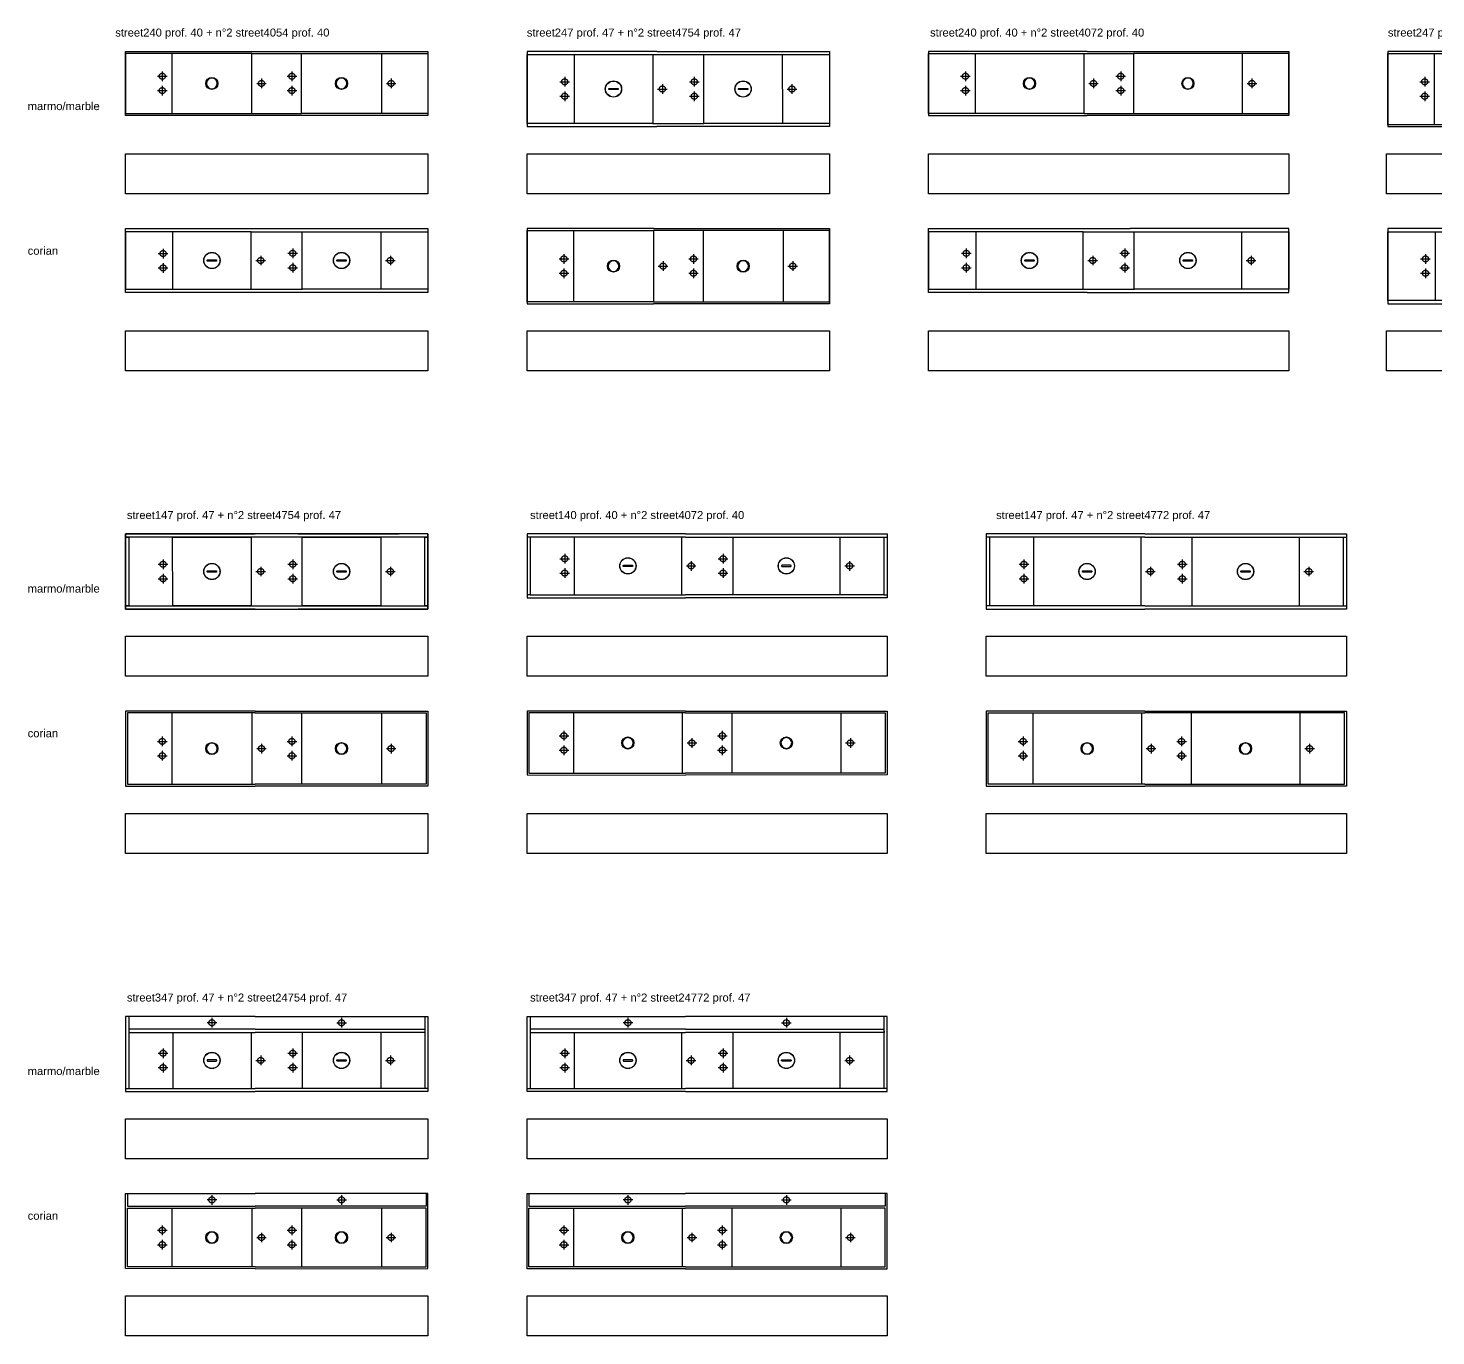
# Model space of a CAD drawing. Header units: millimetres. Extents: x 396 to 4372, y 216 to 1946.
# Drawn here: x 396 to 1275, y 216 to 1034 of the extents above; entities that cross this region are included whole.
import ezdxf

# ---------------------------------------------------------------- set-up
doc = ezdxf.new("R2010")
doc.units = ezdxf.units.MM
doc.linetypes.add('ACAD_ISO02W100', pattern=[15, 12, -3])
doc.styles.get("Standard").update_dxf_attribs({"font": 'arial.ttf'})

# ---------------------------------------------------------------- blocks, each defined once
blk = doc.blocks.new('*U59')
for p, q in [((29.49, 38), (29.49, 2)), ((78.49, 38), (110.51, 38)), ((159.51, 38), (159.51, 2)), ((78.49, 2), (110.51, 2))]:
    blk.add_line(p, q)
for points in [[(0, 40), (189, 40), (189, 0), (0, 0)], [(78.49, 38), (0, 38), (0, 2), (78.49, 2)], [(110.51, 38), (189, 38), (189, 2), (110.51, 2)], [(51.2, 20.35), (51.3, 20.39), (51.4, 20.4), (56.6, 20.4), (56.7, 20.39), (56.8, 20.35), (56.88, 20.28), (56.95, 20.2), (56.99, 20.1), (57, 20), (56.99, 19.9), (56.95, 19.8), (56.88, 19.72), (56.8, 19.65), (56.7, 19.61), (56.6, 19.6), (51.4, 19.6), (51.3, 19.61), (51.2, 19.65), (51.12, 19.72), (51.05, 19.8), (51.01, 19.9), (51, 20), (51.01, 20.1), (51.05, 20.2), (51.12, 20.28)], [(132.2, 20.35), (132.3, 20.39), (132.4, 20.4), (137.6, 20.4), (137.7, 20.39), (137.8, 20.35), (137.88, 20.28), (137.95, 20.2), (137.99, 20.1), (138, 20), (137.99, 19.9), (137.95, 19.8), (137.88, 19.72), (137.8, 19.65), (137.7, 19.61), (137.6, 19.6), (132.4, 19.6), (132.3, 19.61), (132.2, 19.65), (132.12, 19.72), (132.05, 19.8), (132.01, 19.9), (132, 20), (132.01, 20.1), (132.05, 20.2), (132.12, 20.28)]]:
    blk.add_lwpolyline(points, close=True)
for centre, radius in [((54, 20), 5.1), ((54, 20), 5), ((135, 20), 5.1), ((135, 20), 5)]:
    blk.add_circle(centre, radius)
at = {"layer": 'Defpoints', "linetype": 'ACAD_ISO02W100'}
for p, q in [((23.5, 27.37), (23.5, 21.35)), ((104.5, 27.51), (104.5, 21.49)), ((20.49, 24.36), (26.51, 24.36)), ((23.5, 18.37), (23.5, 12.35)), ((81.49, 20), (87.51, 20)), ((84.5, 23.01), (84.5, 16.99)), ((101.49, 24.5), (107.51, 24.5)), ((104.5, 18.51), (104.5, 12.49)), ((162.5, 20), (168.52, 20)), ((165.51, 23.01), (165.51, 16.99)), ((20.49, 15.36), (26.51, 15.36)), ((101.49, 15.5), (107.51, 15.5))]:
    blk.add_line(p, q, dxfattribs=at)
for centre in [(104.5, 24.5), (23.5, 24.36), (84.5, 20), (165.51, 20), (23.5, 15.36), (104.5, 15.5)]:
    blk.add_circle(centre, 1.9, dxfattribs=at)
blk = doc.blocks.new('*U61')
for p, q in [((29, 38.79), (29, 1.2)), ((79, 38.79), (110, 38.79)), ((160, 38.79), (160, 1.2)), ((79, 1.2), (110, 1.2))]:
    blk.add_line(p, q)
for points in [[(0, 39.99), (189, 39.99), (189, 0), (0, 0)], [(79, 38.79), (0, 38.79), (0, 1.2), (79, 1.2)], [(110, 38.79), (189, 38.79), (189, 1.2), (110, 1.2)]]:
    blk.add_lwpolyline(points, close=True)
for centre in [(54, 20, 0), (135, 20, 0)]:
    blk.add_circle(centre, 3.78)
at = {"extrusion": (0, 0, -1)}
for centre in [(-54, 20, 0), (-135, 20, 0)]:
    blk.add_circle(centre, 3.35, dxfattribs=at)
at = {"layer": 'Defpoints', "linetype": 'ACAD_ISO02W100'}
for p, q in [((23, 27.51, 0), (23, 21.49, 0)), ((104, 27.51, 0), (104, 21.49, 0)), ((19.99, 24.5, 0), (26.01, 24.5, 0)), ((23, 18.51, 0), (23, 12.49, 0)), ((81.99, 20, 0), (88.01, 20, 0)), ((85, 23.01, 0), (85, 16.99, 0)), ((100.99, 24.5, 0), (107.01, 24.5, 0)), ((104, 18.51, 0), (104, 12.49, 0)), ((163, 19.99), (169.01, 19.99)), ((166, 23), (166, 16.99)), ((19.99, 15.5, 0), (26.01, 15.5, 0)), ((100.99, 15.5, 0), (107.01, 15.5, 0))]:
    blk.add_line(p, q, dxfattribs=at)
for centre in [(23, 24.5, 0), (104, 24.5, 0), (85, 20, 0), (166, 19.99), (23, 15.5, 0), (104, 15.5, 0)]:
    blk.add_circle(centre, 1.9, dxfattribs=at)
blk = doc.blocks.new('*U63')
blk.add_lwpolyline([(0, 25), (189, 25), (189, 0), (0, 0)], close=True)
blk = doc.blocks.new('*U67')
for p, q in [((29, 45.8), (29, 1.2)), ((110, 45.8), (79, 45.8)), ((160, 45.8), (160, 1.2)), ((79, 1.2), (110, 1.2))]:
    blk.add_line(p, q)
for points in [[(79, 47), (0, 47), (0, 0), (79, 0)], [(79, 47), (189, 47), (189, 0), (79, 0)]]:
    blk.add_lwpolyline(points)
for points in [[(0, 45.8), (79, 45.8), (79, 1.2), (0, 1.2)], [(189, 45.8), (110, 45.8), (110, 1.2), (189, 1.2)]]:
    blk.add_lwpolyline(points, close=True)
for centre in [(54, 23.51, 0), (135, 23.5, 0)]:
    blk.add_circle(centre, 3.78)
at = {"extrusion": (0, 0, -1)}
for centre in [(-54, 23.51, 0), (-135, 23.5, 0)]:
    blk.add_circle(centre, 3.35, dxfattribs=at)
at = {"layer": 'Defpoints', "linetype": 'ACAD_ISO02W100'}
for p, q in [((19.99, 28, 0), (26.01, 28, 0)), ((23, 31.01, 0), (23, 25, 0)), ((85, 26.51, 0), (85, 20.49, 0)), ((100.99, 28, 0), (107.01, 28, 0)), ((104, 31.01, 0), (104, 25, 0)), ((166, 26.5), (166, 20.49)), ((19.99, 19, 0), (26.01, 19, 0)), ((23, 22.01, 0), (23, 16, 0)), ((81.99, 23.5, 0), (88.01, 23.5, 0)), ((100.99, 19, 0), (107.01, 19, 0)), ((104, 22.01, 0), (104, 16, 0)), ((163, 23.5), (169.01, 23.5))]:
    blk.add_line(p, q, dxfattribs=at)
for centre in [(23, 28, 0), (104, 28, 0), (23, 19, 0), (85, 23.5, 0), (104, 19, 0), (166, 23.5)]:
    blk.add_circle(centre, 1.9, dxfattribs=at)
blk = doc.blocks.new('*U66')
for p, q in [((29.49, 45), (29.51, 2)), ((78.51, 45), (110.49, 45)), ((159.49, 45), (159.51, 2)), ((78.51, 2), (110.49, 2))]:
    blk.add_line(p, q)
for points in [[(81, 47), (0, 47), (0, 0), (81, 0)], [(81, 47), (189, 47), (189, 0), (81, 0)]]:
    blk.add_lwpolyline(points)
for points in [[(0, 45), (78.51, 45), (78.51, 2), (0, 2)], [(110.49, 45), (189, 45), (189, 2), (110.49, 2)], [(51.2, 23.85), (51.3, 23.89), (51.4, 23.9), (56.6, 23.9), (56.7, 23.89), (56.8, 23.85), (56.88, 23.78), (56.95, 23.7), (56.99, 23.6), (57, 23.5), (56.99, 23.4), (56.95, 23.3), (56.88, 23.22), (56.8, 23.15), (56.7, 23.11), (56.6, 23.1), (51.4, 23.1), (51.3, 23.11), (51.2, 23.15), (51.12, 23.22), (51.05, 23.3), (51.01, 23.4), (51, 23.5), (51.01, 23.6), (51.05, 23.7), (51.12, 23.78)], [(132.2, 23.85), (132.3, 23.89), (132.4, 23.9), (137.6, 23.9), (137.7, 23.89), (137.8, 23.85), (137.88, 23.78), (137.95, 23.7), (137.99, 23.6), (138, 23.5), (137.99, 23.4), (137.95, 23.3), (137.88, 23.22), (137.8, 23.15), (137.7, 23.11), (137.6, 23.1), (132.4, 23.1), (132.3, 23.11), (132.2, 23.15), (132.12, 23.22), (132.05, 23.3), (132.01, 23.4), (132, 23.5), (132.01, 23.6), (132.05, 23.7), (132.12, 23.78)]]:
    blk.add_lwpolyline(points, close=True)
for centre, radius in [((54, 23.5), 5.1), ((54, 23.5), 5), ((135, 23.5), 5.1), ((135, 23.5), 5)]:
    blk.add_circle(centre, radius)
at = {"layer": 'Defpoints', "linetype": 'ACAD_ISO02W100'}
for p, q in [((20.49, 28), (26.51, 28)), ((23.5, 31.01), (23.5, 24.99)), ((84.53, 26.51), (84.53, 20.49)), ((101.49, 28), (107.51, 28)), ((104.5, 31.01), (104.5, 24.99)), ((165.5, 26.51), (165.5, 20.49)), ((20.49, 19), (26.51, 19)), ((23.5, 22.01), (23.5, 15.99)), ((81.52, 23.5), (87.54, 23.5)), ((101.49, 19), (107.51, 19)), ((104.5, 22.01), (104.5, 15.99)), ((162.49, 23.5), (168.51, 23.5))]:
    blk.add_line(p, q, dxfattribs=at)
for centre in [(23.5, 28), (104.5, 28), (23.5, 19), (84.53, 23.5), (104.5, 19), (165.5, 23.5)]:
    blk.add_circle(centre, 1.9, dxfattribs=at)
blk = doc.blocks.new('*U68')
for p, q in [((29.49, 38), (29.51, 2)), ((96.49, 38), (128.51, 38)), ((99, 40), (126, 40)), ((195.51, 38), (195.49, 2)), ((96.49, 2), (128.51, 2)), ((99, 0), (126, 0))]:
    blk.add_line(p, q)
for points in [[(99, 0), (0, 0), (0, 40), (99, 40)], [(126, 0), (225, 0), (225, 40), (126, 40)]]:
    blk.add_lwpolyline(points)
for points in [[(96.49, 38), (0, 38), (0, 2), (96.49, 2)], [(128.51, 38), (225, 38), (225, 2), (128.51, 2)], [(60.2, 20.35), (60.3, 20.39), (60.4, 20.4), (65.6, 20.4), (65.7, 20.39), (65.8, 20.35), (65.88, 20.28), (65.95, 20.2), (65.99, 20.1), (66, 20), (65.99, 19.9), (65.95, 19.8), (65.88, 19.72), (65.8, 19.65), (65.7, 19.61), (65.6, 19.6), (60.4, 19.6), (60.3, 19.61), (60.2, 19.65), (60.12, 19.72), (60.05, 19.8), (60.01, 19.9), (60, 20), (60.01, 20.1), (60.05, 20.2), (60.12, 20.28)], [(159.2, 20.35), (159.3, 20.39), (159.4, 20.4), (164.6, 20.4), (164.7, 20.39), (164.8, 20.35), (164.88, 20.28), (164.95, 20.2), (164.99, 20.1), (165, 20), (164.99, 19.9), (164.95, 19.8), (164.88, 19.72), (164.8, 19.65), (164.7, 19.61), (164.6, 19.6), (159.4, 19.6), (159.3, 19.61), (159.2, 19.65), (159.12, 19.72), (159.05, 19.8), (159.01, 19.9), (159, 20), (159.01, 20.1), (159.05, 20.2), (159.12, 20.28)]]:
    blk.add_lwpolyline(points, close=True)
for centre, radius in [((63, 20), 5.1), ((63, 20), 5), ((162, 20), 5.1), ((162, 20), 5)]:
    blk.add_circle(centre, radius)
at = {"layer": 'Defpoints', "linetype": 'ACAD_ISO02W100'}
for p, q in [((23.49, 27.51), (23.49, 21.49)), ((122.51, 27.51, 0), (122.51, 21.49, 0)), ((20.48, 24.5), (26.5, 24.5)), ((23.49, 18.51), (23.49, 12.49)), ((99.49, 20), (105.51, 20)), ((102.5, 23.01), (102.5, 16.99)), ((119.5, 24.5, 0), (125.52, 24.5, 0)), ((122.51, 18.51, 0), (122.51, 12.49, 0)), ((198.49, 20), (204.51, 20)), ((201.5, 23.01), (201.5, 16.99)), ((20.48, 15.5), (26.5, 15.5)), ((119.5, 15.5, 0), (125.52, 15.5, 0))]:
    blk.add_line(p, q, dxfattribs=at)
for centre in [(23.49, 24.5), (122.51, 24.5, 0), (102.5, 20), (201.5, 20), (23.49, 15.5), (122.51, 15.5, 0)]:
    blk.add_circle(centre, 1.9, dxfattribs=at)
blk = doc.blocks.new('*U71')
for p, q in [((29, 38.79), (29, 1.2)), ((97, 38.79), (128, 38.79)), ((195.99, 38.79), (195.99, 1.2)), ((97, 1.2), (128, 1.2))]:
    blk.add_line(p, q)
for points in [[(99.01, 40), (0, 40), (0, 0), (98.99, 0)], [(99.01, 40), (225, 40), (225, 0), (98.99, 0)]]:
    blk.add_lwpolyline(points)
for points in [[(0, 38.79), (97, 38.79), (97, 1.2), (0, 1.2)], [(225, 38.79), (128, 38.79), (128, 1.2), (225, 1.2)]]:
    blk.add_lwpolyline(points, close=True)
for centre in [(63, 20), (162, 20)]:
    blk.add_circle(centre, 3.78)
at = {"extrusion": (0, 0, -1)}
for centre in [(-63, 20, 0), (-162, 20, 0)]:
    blk.add_circle(centre, 3.35, dxfattribs=at)
at = {"layer": 'Defpoints', "linetype": 'ACAD_ISO02W100'}
for p, q in [((23, 27.51), (23, 21.49)), ((119.99, 27.51, 0), (119.99, 21.49, 0)), ((19.99, 24.5), (26.01, 24.5)), ((23, 18.51), (23, 12.49)), ((99.99, 20, 0), (106.01, 20, 0)), ((103, 23, 0), (103, 16.99, 0)), ((116.98, 24.5, 0), (123, 24.5, 0)), ((119.99, 18.51, 0), (119.99, 12.49, 0)), ((199, 20), (205.01, 20)), ((202, 23), (202, 16.99)), ((19.99, 15.5), (26.01, 15.5)), ((116.98, 15.5, 0), (123, 15.5, 0))]:
    blk.add_line(p, q, dxfattribs=at)
for centre in [(23, 24.5), (119.99, 24.5, 0), (103, 20, 0), (202, 20), (23, 15.5), (119.99, 15.5, 0)]:
    blk.add_circle(centre, 1.9, dxfattribs=at)
blk = doc.blocks.new('*U72')
blk.add_lwpolyline([(0, 25), (225, 25), (225, 0), (0, 0)], close=True)
blk = doc.blocks.new('*U74')
for p, q in [((29.49, 45), (29.51, 2)), ((96.51, 45), (128.49, 45)), ((195.51, 45), (195.49, 2)), ((96.51, 2), (128.49, 2))]:
    blk.add_line(p, q)
for points in [[(99, 47), (0, 47), (0, 0), (99, 0)], [(99, 47), (225, 47), (225, 0), (99, 0)]]:
    blk.add_lwpolyline(points)
for points in [[(0, 45), (96.51, 45), (96.51, 2), (0, 2)], [(225, 45), (128.49, 45), (128.49, 2), (225, 2)], [(60.2, 23.85), (60.3, 23.89), (60.4, 23.9), (65.6, 23.9), (65.7, 23.89), (65.8, 23.85), (65.88, 23.78), (65.95, 23.7), (65.99, 23.6), (66, 23.5), (65.99, 23.4), (65.95, 23.3), (65.88, 23.22), (65.8, 23.15), (65.7, 23.11), (65.6, 23.1), (60.4, 23.1), (60.3, 23.11), (60.2, 23.15), (60.12, 23.22), (60.05, 23.3), (60.01, 23.4), (60, 23.5), (60.01, 23.6), (60.05, 23.7), (60.12, 23.78)], [(159.2, 23.85), (159.3, 23.89), (159.4, 23.9), (164.6, 23.9), (164.7, 23.89), (164.8, 23.85), (164.88, 23.78), (164.95, 23.7), (164.99, 23.6), (165, 23.5), (164.99, 23.4), (164.95, 23.3), (164.88, 23.22), (164.8, 23.15), (164.7, 23.11), (164.6, 23.1), (159.4, 23.1), (159.3, 23.11), (159.2, 23.15), (159.12, 23.22), (159.05, 23.3), (159.01, 23.4), (159, 23.5), (159.01, 23.6), (159.05, 23.7), (159.12, 23.78)]]:
    blk.add_lwpolyline(points, close=True)
for centre, radius in [((63, 23.5), 5.1), ((63, 23.5), 5), ((162, 23.5), 5.1), ((162, 23.5), 5)]:
    blk.add_circle(centre, radius)
at = {"layer": 'Defpoints', "linetype": 'ACAD_ISO02W100'}
for p, q in [((20.49, 28), (26.5, 28)), ((23.5, 31.01), (23.5, 24.99)), ((102.5, 26.51), (102.5, 20.49)), ((119.48, 27.89), (125.5, 27.89)), ((122.49, 30.9), (122.49, 24.88)), ((201.5, 26.51), (201.5, 20.49)), ((20.49, 19), (26.5, 19)), ((23.5, 22.01), (23.5, 15.99)), ((99.49, 23.5), (105.51, 23.5)), ((119.48, 18.89), (125.5, 18.89)), ((122.49, 21.9), (122.49, 15.88)), ((198.49, 23.5), (204.51, 23.5))]:
    blk.add_line(p, q, dxfattribs=at)
for centre in [(23.5, 28), (122.49, 27.89), (23.5, 19), (102.5, 23.5), (122.49, 18.89), (201.5, 23.5)]:
    blk.add_circle(centre, 1.9, dxfattribs=at)
blk = doc.blocks.new('*U76')
for p, q in [((29, 45.79), (29, 1.2)), ((128, 45.79), (97, 45.79)), ((196, 45.79), (196, 1.19)), ((97, 1.2), (128, 1.19))]:
    blk.add_line(p, q)
for points in [[(99, 47), (0, 47), (0, 0), (99, -0.01)], [(99, 47), (225, 46.99), (225, -0.01), (99, -0.01)]]:
    blk.add_lwpolyline(points)
for points in [[(0, 45.79), (97, 45.79), (97, 1.2), (0, 1.2)], [(225, 45.79), (128, 45.79), (128, 1.19), (225, 1.19)]]:
    blk.add_lwpolyline(points, close=True)
for centre in [(63, 23.5), (162, 23.49), (162, 23.49)]:
    blk.add_circle(centre, 3.78)
at = {"extrusion": (0, 0, -1)}
for centre in [(-63, 23.5, 0), (-162, 23.49, 0), (-162, 23.49, 0)]:
    blk.add_circle(centre, 3.35, dxfattribs=at)
at = {"layer": 'Defpoints', "linetype": 'ACAD_ISO02W100'}
for p, q in [((19.99, 28), (26.01, 28)), ((23, 31.01), (23, 24.99)), ((103, 26.5, 0), (103, 20.49, 0)), ((119, 27.99, 0), (125.01, 27.99, 0)), ((122, 31, 0), (122, 24.98, 0)), ((202, 26.5), (202, 20.48)), ((19.99, 19), (26.01, 19)), ((23, 22.01), (23, 15.99)), ((99.99, 23.5, 0), (106.01, 23.5, 0)), ((119, 18.99, 0), (125.01, 18.99, 0)), ((122, 22, 0), (122, 15.98, 0)), ((199, 23.49), (205.01, 23.49))]:
    blk.add_line(p, q, dxfattribs=at)
for centre in [(23, 28), (122, 27.99, 0), (23, 19), (103, 23.5, 0), (122, 18.99, 0), (202, 23.49)]:
    blk.add_circle(centre, 1.9, dxfattribs=at)
blk = doc.blocks.new('*U81')
for points in [[(0, 47), (0, 2), (81, 2)], [(81, 45), (0, 45), (0, 47), (81, 47)], [(81, 47), (0, 47), (0, 0), (81, 0)], [(0, 45), (2, 45), (2, 2), (0, 2), (0, 45)], [(81, 45), (18, 45)], [(189, 47), (189, 45), (81, 45)], [(81, 0), (189, 0), (189, 47), (81, 47)], [(108, 47), (171, 47)], [(108, 2), (189, 2), (189, 45), (108, 45)], [(187, 45), (189, 45), (189, 2), (187, 2), (187, 45)], [(81, 0), (0, 0), (0, 2), (81, 2)], [(81, 2), (189, 2)], [(189, 2), (189, 0), (108, 0)]]:
    blk.add_lwpolyline(points)
for points in [[(29.49, 45), (78.49, 45), (78.51, 2), (29.51, 2)], [(110.49, 45), (159.49, 45), (159.51, 2), (110.51, 2)], [(51.2, 23.85), (51.3, 23.89), (51.4, 23.9), (56.6, 23.9), (56.7, 23.89), (56.8, 23.85), (56.88, 23.78), (56.95, 23.7), (56.99, 23.6), (57, 23.5), (56.99, 23.4), (56.95, 23.3), (56.88, 23.22), (56.8, 23.15), (56.7, 23.11), (56.6, 23.1), (51.4, 23.1), (51.3, 23.11), (51.2, 23.15), (51.12, 23.22), (51.05, 23.3), (51.01, 23.4), (51, 23.5), (51.01, 23.6), (51.05, 23.7), (51.12, 23.78)], [(132.2, 23.85), (132.3, 23.89), (132.4, 23.9), (137.6, 23.9), (137.7, 23.89), (137.8, 23.85), (137.88, 23.78), (137.95, 23.7), (137.99, 23.6), (138, 23.5), (137.99, 23.4), (137.95, 23.3), (137.88, 23.22), (137.8, 23.15), (137.7, 23.11), (137.6, 23.1), (132.4, 23.1), (132.3, 23.11), (132.2, 23.15), (132.12, 23.22), (132.05, 23.3), (132.01, 23.4), (132, 23.5), (132.01, 23.6), (132.05, 23.7), (132.12, 23.78)]]:
    blk.add_lwpolyline(points, close=True)
for centre, radius in [((54, 23.5), 5.1), ((54, 23.5), 5), ((135, 23.5), 5.1), ((135, 23.5), 5)]:
    blk.add_circle(centre, radius)
at = {"layer": 'Defpoints', "linetype": 'ACAD_ISO02W100'}
for p, q in [((20.49, 28), (26.51, 28)), ((23.5, 31.01), (23.5, 24.99)), ((84.53, 26.51), (84.53, 20.49)), ((101.49, 28), (107.51, 28)), ((104.5, 31.01), (104.5, 24.99)), ((165.53, 26.51), (165.53, 20.49)), ((20.49, 19), (26.51, 19)), ((23.5, 22.01), (23.5, 15.99)), ((81.52, 23.5), (87.54, 23.5)), ((101.49, 19), (107.51, 19)), ((104.5, 22.01), (104.5, 15.99)), ((162.52, 23.5), (168.54, 23.5))]:
    blk.add_line(p, q, dxfattribs=at)
for centre in [(23.5, 28), (104.5, 28), (23.5, 19), (84.53, 23.5), (104.5, 19), (165.53, 23.5)]:
    blk.add_circle(centre, 1.9, dxfattribs=at)
blk = doc.blocks.new('*U83')
for p, q in [((29, 45.8), (29, 1.2)), ((79, 45.8), (79, 1.2)), ((110, 45.8), (110, 1.2)), ((160, 45.8), (160, 1.2))]:
    blk.add_line(p, q)
for points in [[(81, 47), (0, 47), (0, 0), (81, -0.01)], [(81, 45.8), (1.2, 45.8), (1.2, 1.2), (81, 1.2)], [(81, 47), (189, 47), (189, 0), (81, -0.01)], [(81, 45.8), (187.8, 45.8), (187.8, 1.2), (81, 1.2)]]:
    blk.add_lwpolyline(points)
for centre in [(54, 23.51, 0), (135, 23.51, 0)]:
    blk.add_circle(centre, 3.78)
at = {"extrusion": (0, 0, -1)}
for centre in [(-54, 23.51, 0), (-135, 23.51, 0)]:
    blk.add_circle(centre, 3.35, dxfattribs=at)
at = {"layer": 'Defpoints', "linetype": 'ACAD_ISO02W100'}
for p, q in [((19.99, 28, 0), (26.01, 28, 0)), ((23, 31.01, 0), (23, 25, 0)), ((85, 26.51, 0), (85, 20.49, 0)), ((100.99, 28, 0), (107.01, 28, 0)), ((104, 31.01, 0), (104, 25, 0)), ((166, 26.5), (166, 20.49)), ((19.99, 19, 0), (26.01, 19, 0)), ((23, 22.01, 0), (23, 16, 0)), ((81.99, 23.5, 0), (88.01, 23.5, 0)), ((100.99, 19, 0), (107.01, 19, 0)), ((104, 22.01, 0), (104, 16, 0)), ((163, 23.5), (169.01, 23.5))]:
    blk.add_line(p, q, dxfattribs=at)
for centre in [(23, 28, 0), (104, 28, 0), (23, 19, 0), (85, 23.5, 0), (104, 19, 0), (166, 23.5)]:
    blk.add_circle(centre, 1.9, dxfattribs=at)
blk = doc.blocks.new('*U84')
for p, q in [((2, 38), (0, 38)), ((29.49, 38), (29.51, 2)), ((96.49, 38), (96.51, 2)), ((128.48, 37.96), (128.49, 1.96)), ((195.51, 38), (195.49, 2)), ((223, 38), (225, 38)), ((2, 2), (0, 2)), ((223, 2), (225, 2))]:
    blk.add_line(p, q)
for points in [[(99, 40), (0, 40), (0, 0), (99, 0)], [(99, 38), (2, 38), (2, 2), (99, 2)], [(99, 40), (225, 40), (225, 0), (99, 0)], [(99, 38), (223, 38), (223, 2), (99, 2)]]:
    blk.add_lwpolyline(points)
for points in [[(60.2, 20.35), (60.3, 20.39), (60.4, 20.4), (65.6, 20.4), (65.7, 20.39), (65.8, 20.35), (65.88, 20.28), (65.95, 20.2), (65.99, 20.1), (66, 20), (65.99, 19.9), (65.95, 19.8), (65.88, 19.72), (65.8, 19.65), (65.7, 19.61), (65.6, 19.6), (60.4, 19.6), (60.3, 19.61), (60.2, 19.65), (60.12, 19.72), (60.05, 19.8), (60.01, 19.9), (60, 20), (60.01, 20.1), (60.05, 20.2), (60.12, 20.28)], [(164.8, 20.35), (164.7, 20.39), (164.6, 20.4), (159.4, 20.4), (159.3, 20.39), (159.2, 20.35), (159.12, 20.28), (159.05, 20.2), (159.01, 20.1), (159, 20), (159.01, 19.9), (159.05, 19.8), (159.12, 19.72), (159.2, 19.65), (159.3, 19.61), (159.4, 19.6), (164.6, 19.6), (164.7, 19.61), (164.8, 19.65), (164.88, 19.72), (164.95, 19.8), (164.99, 19.9), (165, 20), (164.99, 20.1), (164.95, 20.2), (164.88, 20.28)]]:
    blk.add_lwpolyline(points, close=True)
for centre, radius in [((63, 20), 5.1), ((63, 20), 5), ((162, 20), 5.1), ((162, 20), 5)]:
    blk.add_circle(centre, radius)
at = {"layer": 'Defpoints', "linetype": 'ACAD_ISO02W100'}
for p, q in [((23.5, 27.51), (23.5, 21.49)), ((122.49, 27.51), (122.49, 21.49)), ((20.49, 24.5), (26.5, 24.5)), ((23.5, 18.51), (23.5, 12.49)), ((99.52, 20), (105.54, 20)), ((102.53, 23.01), (102.53, 16.99)), ((119.48, 24.5), (125.5, 24.5)), ((122.49, 18.51), (122.49, 12.49)), ((198.52, 20), (204.54, 20)), ((201.53, 23.01), (201.53, 16.99)), ((20.49, 15.5), (26.5, 15.5)), ((119.48, 15.5), (125.5, 15.5))]:
    blk.add_line(p, q, dxfattribs=at)
for centre in [(23.5, 24.5), (122.49, 24.5), (102.53, 20), (201.53, 20), (23.5, 15.5), (122.49, 15.5)]:
    blk.add_circle(centre, 1.9, dxfattribs=at)
blk = doc.blocks.new('*U86')
for p, q in [((29, 38.79), (29, 1.2)), ((97, 38.79), (97, 1.2, 0)), ((128, 38.79), (128, 1.2)), ((196, 38.79), (196, 1.2))]:
    blk.add_line(p, q)
for points in [[(99, 40), (0, 40), (0, 0), (99, -0.01)], [(98.99, 38.79), (1.2, 38.79), (1.2, 1.2), (99, 1.2)], [(98.99, 38.79), (223.8, 38.79), (223.8, 1.2), (99, 1.2)], [(99, 40), (225, 40), (225, 0), (99, -0.01)]]:
    blk.add_lwpolyline(points)
for centre in [(63, 20), (162, 20)]:
    blk.add_circle(centre, 3.78)
at = {"extrusion": (0, 0, -1)}
for centre in [(-63, 20, 0), (-162, 20, 0)]:
    blk.add_circle(centre, 3.35, dxfattribs=at)
at = {"layer": 'Defpoints', "linetype": 'ACAD_ISO02W100'}
for p, q in [((23, 27.51), (23, 21.49)), ((122, 27.51, 0), (122, 21.49, 0)), ((19.99, 24.5), (26.01, 24.5)), ((23, 18.51), (23, 12.49)), ((99.99, 20, 0), (106.01, 20, 0)), ((103, 23, 0), (103, 16.99, 0)), ((118.99, 24.5, 0), (125.01, 24.5, 0)), ((122, 18.51, 0), (122, 12.49, 0)), ((198.99, 20), (205.01, 20)), ((202, 23), (202, 16.99)), ((19.99, 15.5), (26.01, 15.5)), ((118.99, 15.5, 0), (125.01, 15.5, 0))]:
    blk.add_line(p, q, dxfattribs=at)
for centre in [(23, 24.5), (122, 24.5, 0), (103, 20, 0), (202, 20), (23, 15.5), (122, 15.5, 0)]:
    blk.add_circle(centre, 1.9, dxfattribs=at)
blk = doc.blocks.new('*U87')
for p, q in [((99, 45), (0, 45)), ((2, 45), (2, 2)), ((29.49, 45), (29.51, 2)), ((96.49, 45), (96.51, 2)), ((99, 45), (225, 45)), ((128.51, 45), (128.49, 2)), ((195.51, 45), (195.49, 2)), ((223, 45), (223, 2)), ((99, 2), (0, 2)), ((99, 2), (225, 2))]:
    blk.add_line(p, q)
for points in [[(99, 47), (0, 47), (0, 0), (99, 0)], [(99, 47), (225, 47), (225, 0), (99, 0)]]:
    blk.add_lwpolyline(points)
for points in [[(60.2, 23.85), (60.3, 23.89), (60.4, 23.9), (65.6, 23.9), (65.7, 23.89), (65.8, 23.85), (65.88, 23.78), (65.95, 23.7), (65.99, 23.6), (66, 23.5), (65.99, 23.4), (65.95, 23.3), (65.88, 23.22), (65.8, 23.15), (65.7, 23.11), (65.6, 23.1), (60.4, 23.1), (60.3, 23.11), (60.2, 23.15), (60.12, 23.22), (60.05, 23.3), (60.01, 23.4), (60, 23.5), (60.01, 23.6), (60.05, 23.7), (60.12, 23.78)], [(159.2, 23.85), (159.3, 23.89), (159.4, 23.9), (164.6, 23.9), (164.7, 23.89), (164.8, 23.85), (164.88, 23.78), (164.95, 23.7), (164.99, 23.6), (165, 23.5), (164.99, 23.4), (164.95, 23.3), (164.88, 23.22), (164.8, 23.15), (164.7, 23.11), (164.6, 23.1), (159.4, 23.1), (159.3, 23.11), (159.2, 23.15), (159.12, 23.22), (159.05, 23.3), (159.01, 23.4), (159, 23.5), (159.01, 23.6), (159.05, 23.7), (159.12, 23.78)]]:
    blk.add_lwpolyline(points, close=True)
for centre, radius in [((63, 23.5), 5.1), ((63, 23.5), 5), ((162, 23.5), 5.1), ((162, 23.5), 5)]:
    blk.add_circle(centre, radius)
at = {"layer": 'Defpoints', "linetype": 'ACAD_ISO02W100'}
for p, q in [((20.49, 28), (26.5, 28)), ((23.5, 31.01), (23.5, 24.99)), ((102.53, 26.51), (102.53, 20.49)), ((119.48, 28), (125.5, 28)), ((122.49, 31.01), (122.49, 24.99)), ((201.53, 26.51), (201.53, 20.49)), ((20.49, 19), (26.5, 19)), ((23.5, 22.01), (23.5, 15.99)), ((99.52, 23.5), (105.54, 23.5)), ((119.48, 19), (125.5, 19)), ((122.49, 22.01), (122.49, 15.99)), ((198.52, 23.5), (204.54, 23.5))]:
    blk.add_line(p, q, dxfattribs=at)
for centre in [(23.5, 28), (122.49, 28), (23.5, 19), (102.53, 23.5), (122.49, 19), (201.53, 23.5)]:
    blk.add_circle(centre, 1.9, dxfattribs=at)
blk = doc.blocks.new('*U88')
for p, q in [((29, 45.79), (29, 1.2)), ((97, 45.79), (97, 1.2)), ((128, 45.79), (128, 1.2)), ((196, 45.79), (196, 1.2))]:
    blk.add_line(p, q)
for points in [[(99, 47), (0, 47), (0, 0), (99, -0.01)], [(99, 1.2), (1.2, 1.2), (1.2, 45.79), (98.99, 45.79)], [(99, 1.2), (223.8, 1.2), (223.8, 45.79), (98.99, 45.79)], [(99, 47), (225, 47), (225, 0), (99, -0.01)]]:
    blk.add_lwpolyline(points)
for centre in [(63, 23.5), (162, 23.5)]:
    blk.add_circle(centre, 3.78)
at = {"extrusion": (0, 0, -1)}
for centre in [(-63, 23.5, 0), (-162, 23.5, 0)]:
    blk.add_circle(centre, 3.35, dxfattribs=at)
at = {"layer": 'Defpoints', "linetype": 'ACAD_ISO02W100'}
for p, q in [((19.99, 28), (26.01, 28)), ((23, 31.01), (23, 24.99)), ((103, 26.5, 0), (103, 20.49, 0)), ((118.99, 28, 0), (125.01, 28, 0)), ((122, 31.01, 0), (122, 24.99, 0)), ((202, 26.5), (202, 20.49)), ((19.99, 19), (26.01, 19)), ((23, 22.01), (23, 15.99)), ((99.99, 23.5, 0), (106.01, 23.5, 0)), ((118.99, 19, 0), (125.01, 19, 0)), ((122, 22.01, 0), (122, 15.99, 0)), ((198.99, 23.5), (205.01, 23.5))]:
    blk.add_line(p, q, dxfattribs=at)
for centre in [(23, 28), (122, 28, 0), (23, 19), (103, 23.5, 0), (122, 19, 0), (202, 23.5)]:
    blk.add_circle(centre, 1.9, dxfattribs=at)
blk = doc.blocks.new('*U95')
for p, q in [((2, 47), (2, 2)), ((187, 47), (187, 2)), ((81, 39), (2, 39.04)), ((2, 37), (81, 37)), ((29.5, 37), (29.5, 2)), ((78.5, 37), (78.5, 2)), ((81, 39), (187.01, 39.04)), ((187, 37), (81, 37)), ((110.5, 37), (110.5, 2)), ((159.5, 37), (159.5, 2)), ((0, 2), (81, 2)), ((189, 2), (81, 2))]:
    blk.add_line(p, q)
for points in [[(81, 47), (0, 47), (0, 0), (81, 0)], [(81, 47), (189, 47), (189, 0), (81, 0)]]:
    blk.add_lwpolyline(points)
for points in [[(56.8, 19.84), (56.7, 19.88), (56.6, 19.9), (51.4, 19.9), (51.3, 19.88), (51.2, 19.84), (51.12, 19.78), (51.05, 19.7), (51.01, 19.6), (51, 19.5), (51.01, 19.39), (51.05, 19.3), (51.12, 19.21), (51.2, 19.15), (51.3, 19.11), (51.4, 19.1), (56.6, 19.1), (56.7, 19.11), (56.8, 19.15), (56.88, 19.21), (56.95, 19.3), (56.99, 19.39), (57, 19.5), (56.99, 19.6), (56.95, 19.7), (56.88, 19.78)], [(132.2, 19.84), (132.3, 19.88), (132.4, 19.9), (137.6, 19.9), (137.71, 19.88), (137.8, 19.84), (137.89, 19.78), (137.95, 19.7), (137.99, 19.6), (138, 19.5), (137.99, 19.39), (137.95, 19.3), (137.89, 19.21), (137.8, 19.15), (137.71, 19.11), (137.6, 19.1), (132.4, 19.1), (132.3, 19.11), (132.2, 19.15), (132.12, 19.21), (132.06, 19.3), (132.02, 19.39), (132, 19.5), (132.02, 19.6), (132.06, 19.7), (132.12, 19.78)]]:
    blk.add_lwpolyline(points, close=True)
for centre, radius in [((54, 19.5), 5.1), ((54, 19.5), 5), ((135, 19.5), 5.1), ((135, 19.5), 5)]:
    blk.add_circle(centre, radius)
at = {"layer": 'Defpoints', "linetype": 'ACAD_ISO02W100'}
for p, q in [((54, 46.01), (54, 39.99)), ((135, 46.01), (135, 39.99)), ((135, 46.01), (135, 39.99)), ((57.01, 43), (50.99, 43)), ((132, 43), (138.01, 43)), ((132, 43), (138.01, 43)), ((23.5, 27.01), (23.5, 20.99)), ((104.5, 27.01), (104.5, 20.99)), ((20.49, 24), (26.51, 24)), ((23.5, 18.01), (23.5, 11.99)), ((81.49, 19.5), (87.51, 19.5)), ((84.5, 22.5), (84.5, 16.49)), ((101.5, 24), (107.51, 24)), ((104.5, 18.01), (104.5, 11.99)), ((162.5, 19.5), (168.51, 19.5)), ((165.5, 22.5), (165.5, 16.49)), ((20.49, 15), (26.51, 15)), ((101.5, 15), (107.51, 15))]:
    blk.add_line(p, q, dxfattribs=at)
for centre in [(54, 43), (135, 43), (135, 43), (23.5, 24), (84.5, 19.5), (104.5, 24), (165.5, 19.5), (23.5, 15), (104.5, 15)]:
    blk.add_circle(centre, 1.9, dxfattribs=at)
blk = doc.blocks.new('*U96')
for p, q in [((1.2, 47), (81, 47)), ((187.8, 47), (81, 47)), ((29, 37.8), (29, 1.2)), ((79, 37.8), (79, 1.2)), ((109.99, 37.8), (109.99, 1.2)), ((160, 37.8), (160, 1.2))]:
    blk.add_line(p, q)
for points in [[(81, -0.01), (0, 0), (0, 47), (1.2, 47), (1.2, 39), (81, 38.99)], [(81, -0.01), (189, 0), (189, 47), (187.8, 47), (187.8, 39), (81, 38.99)], [(81, 1.2), (1.2, 1.2), (1.2, 37.8), (81, 37.8)], [(81, 1.2), (187.8, 1.2), (187.8, 37.8), (81, 37.8)]]:
    blk.add_lwpolyline(points)
for centre in [(54, 19.5), (134.99, 19.5), (135, 19.5)]:
    blk.add_circle(centre, 3.78)
at = {"extrusion": (0, 0, -1)}
for centre in [(-54, 19.5, 0), (-134.99, 19.5, 0), (-135, 19.5, 0)]:
    blk.add_circle(centre, 3.35, dxfattribs=at)
at = {"layer": 'Defpoints', "linetype": 'ACAD_ISO02W100'}
for p, q in [((54, 46.01), (54, 39.99)), ((135, 46), (135, 39.99)), ((57.01, 43), (50.99, 43)), ((132, 42.99), (138.01, 42.99)), ((23, 27.01), (23, 20.99)), ((103.99, 27.01), (103.99, 20.99)), ((19.99, 24), (26.01, 24)), ((23, 18.01), (23, 11.99)), ((81.99, 19.5), (88.01, 19.5)), ((85, 22.5), (85, 16.49)), ((100.99, 24), (107, 24)), ((103.99, 18.01), (103.99, 11.99)), ((162.99, 19.49, 0), (169, 19.49, 0)), ((166, 22.5, 0), (166, 16.48, 0)), ((19.99, 15), (26.01, 15)), ((100.99, 15), (107, 15))]:
    blk.add_line(p, q, dxfattribs=at)
for centre in [(54, 43), (135, 42.99), (23, 24), (85, 19.5), (103.99, 24), (166, 19.49, 0), (23, 15), (103.99, 15)]:
    blk.add_circle(centre, 1.9, dxfattribs=at)
blk = doc.blocks.new('*U97')
for p, q in [((2, 47.01), (99.01, 47)), ((223.01, 47.01), (99.01, 47)), ((29.5, 37), (29.5, 2.01)), ((96.5, 37), (96.5, 2)), ((128.51, 37), (128.52, 2)), ((195.51, 37), (195.51, 2.01))]:
    blk.add_line(p, q)
for points in [[(0, 2), (0, 47), (2, 47.01), (1.99, 2.01)], [(225.01, 2), (225.01, 47), (223.01, 47.01), (223.02, 2.01)], [(99, 39), (2, 39), (1.99, 37.01), (99, 37)], [(99, 39), (223.01, 39), (223.03, 37.01), (99, 37)], [(99, 0), (0, 0), (0, 2), (99, 2)], [(99, 0), (225.01, 0), (225.01, 2), (99, 2)]]:
    blk.add_lwpolyline(points)
for points in [[(65.8, 19.84), (65.7, 19.88), (65.6, 19.9), (60.4, 19.9), (60.3, 19.88), (60.2, 19.84), (60.12, 19.78), (60.05, 19.7), (60.01, 19.6), (60, 19.5), (60.01, 19.39), (60.05, 19.3), (60.12, 19.21), (60.2, 19.15), (60.3, 19.11), (60.4, 19.1), (65.6, 19.1), (65.7, 19.11), (65.8, 19.15), (65.88, 19.21), (65.95, 19.3), (65.99, 19.39), (66, 19.5), (65.99, 19.6), (65.95, 19.7), (65.88, 19.78)], [(159.21, 19.84), (159.31, 19.88), (159.41, 19.9), (164.61, 19.9), (164.72, 19.88), (164.81, 19.84), (164.9, 19.78), (164.96, 19.7), (165, 19.6), (165.01, 19.5), (165, 19.39), (164.96, 19.3), (164.9, 19.21), (164.81, 19.15), (164.72, 19.11), (164.61, 19.1), (159.41, 19.1), (159.31, 19.11), (159.21, 19.15), (159.13, 19.21), (159.07, 19.3), (159.03, 19.39), (159.01, 19.5), (159.03, 19.6), (159.07, 19.7), (159.13, 19.78)]]:
    blk.add_lwpolyline(points, close=True)
for centre, radius in [((63, 19.5), 5.1), ((63, 19.5), 5), ((162.01, 19.5), 5.1), ((162.01, 19.5), 5)]:
    blk.add_circle(centre, radius)
at = {"layer": 'Defpoints', "linetype": 'ACAD_ISO02W100'}
for p, q in [((63, 46.01), (63, 39.99)), ((162.01, 46.01), (162.01, 39.99)), ((66.01, 43), (59.99, 43)), ((159, 43), (165.02, 43)), ((23.5, 27.01), (23.5, 20.99)), ((122.51, 27.01), (122.51, 20.99)), ((20.49, 24), (26.51, 24)), ((23.5, 18.01), (23.5, 11.99)), ((99.49, 19.5), (105.51, 19.5)), ((102.5, 22.5), (102.5, 16.49)), ((119.5, 24), (125.52, 24)), ((122.51, 18.01), (122.51, 11.99)), ((198.5, 19.5), (204.52, 19.5)), ((201.51, 22.5), (201.51, 16.49)), ((20.49, 15), (26.51, 15)), ((119.5, 15), (125.52, 15))]:
    blk.add_line(p, q, dxfattribs=at)
for centre in [(63, 43), (162.01, 43), (23.5, 24), (102.5, 19.5), (122.51, 24), (201.51, 19.5), (23.5, 15), (122.51, 15)]:
    blk.add_circle(centre, 1.9, dxfattribs=at)
blk = doc.blocks.new('*U98')
for p, q in [((1.2, 47.01), (99, 47.01)), ((223.8, 47.01), (99, 47.01)), ((29, 37.81), (29, 1.21)), ((97, 37.8), (97, 1.21)), ((128, 37.8), (128, 1.21)), ((196, 37.81), (196, 1.21))]:
    blk.add_line(p, q)
for points in [[(99, 0), (0, 0), (0, 47.01), (1.2, 47.01), (1.2, 39.01), (99.01, 39.01)], [(99, 0), (225, 0), (225, 47.01), (223.8, 47.01), (223.8, 39.01), (99.01, 39.01)], [(99.01, 1.21), (1.2, 1.21), (1.2, 37.81), (99.01, 37.8)], [(99.01, 1.21), (223.8, 1.21), (223.8, 37.81), (99.01, 37.8)]]:
    blk.add_lwpolyline(points)
for centre in [(63, 19.51), (162, 19.51)]:
    blk.add_circle(centre, 3.78)
at = {"extrusion": (0, 0, -1)}
for centre in [(-63, 19.51, 0), (-162, 19.51, 0)]:
    blk.add_circle(centre, 3.35, dxfattribs=at)
at = {"layer": 'Defpoints', "linetype": 'ACAD_ISO02W100'}
for p, q in [((63, 46.01), (63, 40)), ((162, 46.01), (162, 40)), ((66.01, 43.01), (59.99, 43.01)), ((158.99, 43.01), (165.01, 43.01)), ((23, 27.01), (23, 21)), ((122, 27.01, 0), (122, 21, 0)), ((19.99, 24.01), (26.01, 24.01)), ((23, 18.01), (23, 12)), ((99.99, 19.5, 0), (106.01, 19.5, 0)), ((103, 22.51, 0), (103, 16.5, 0)), ((118.99, 24.01, 0), (125.01, 24.01, 0)), ((122, 18.01, 0), (122, 12, 0)), ((198.99, 19.5), (205.01, 19.5)), ((202, 22.51), (202, 16.5)), ((19.99, 15.01), (26.01, 15.01)), ((118.99, 15.01, 0), (125.01, 15.01, 0))]:
    blk.add_line(p, q, dxfattribs=at)
for centre in [(63, 43.01), (162, 43.01), (23, 24.01), (103, 19.5, 0), (122, 24.01, 0), (202, 19.5), (23, 15.01), (122, 15.01, 0)]:
    blk.add_circle(centre, 1.9, dxfattribs=at)

msp = doc.modelspace()

# ---------------------------------------------------------------- block references
for name, p in [('*U61', (456.45, 979.24, 0)), ('*U66', (707.39, 972.24, 0)), ('*U71', (958.32, 979.24, 0)), ('*U76', (1245.26, 972.24, 0)), ('*U63', (456.45, 930.24, 0)), ('*U63', (707.39, 930.24, 0)), ('*U59', (456.45, 868.53, 0)), ('*U67', (707.39, 861.53, 0)), ('*U68', (958.32, 868.53, 0)), ('*U74', (1245.26, 861.53, 0)), ('*U63', (456.45, 819.53, 0)), ('*U63', (707.39, 819.53, 0)), ('*U81', (456.45, 670.62, 0)), ('*U84', (707.39, 677.62, 0)), ('*U87', (994.32, 670.62, 0)), ('*U63', (456.45, 628.62, 0)), ('*U83', (456.45, 559.91, 0)), ('*U86', (707.39, 566.91, 0)), ('*U88', (994.32, 559.91, 0)), ('*U63', (456.45, 517.91, 0)), ('*U95', (456.45, 369, 0)), ('*U97', (707.39, 369, 0)), ('*U63', (456.45, 327, 0)), ('*U96', (456.45, 258.3, 0)), ('*U98', (707.39, 258.29, 0)), ('*U63', (456.45, 216.3))]:
    msp.add_blockref(name, p)
at = {"color": 3}
for p in [(958.32, 930.24, 0), (1244.39, 930.24, 0), (958.32, 819.53, 0), (1244.39, 819.53, 0), (707.39, 628.62, 0), (994.32, 628.62, 0), (707.39, 517.91, 0), (994.32, 517.91, 0), (707.39, 327, 0), (707.39, 216.3, 0)]:
    msp.add_blockref('*U72', p, dxfattribs=at)

# ---------------------------------------------------------------- texts
at = {"char_height": 5, "attachment_point": 1}
for s, width, insert in [('street240 prof. 40 + n°2 street4054 prof. 40 ', 143.0319, (450.07, 1033.53, 0)), ('street247 prof. 47 + n°2 street4754 prof. 47', 143.0319, (707.25, 1033.53, 0)), ('street240 prof. 40 + n°2 street4072 prof. 40', 143.0319, (959.2, 1033.53, 0)), ('street247 prof. 47 + n°2 street4772 prof. 47', 143.0319, (1245.26, 1033.53, 0)), ('marmo/marble', 116.7835, (395.35, 987.56, 0)), ('corian', 116.7835, (395.35, 897.12, 0)), ('street147 prof. 47 + n°2 street4754 prof. 47 ', 143.0319, (457.34, 731.91)), ('street140 prof. 40 + n°2 street4072 prof. 40', 143.0319, (709.26, 731.91)), ('street147 prof. 47 + n°2 street4772 prof. 47', 143.0319, (1000.43, 731.91)), ('marmo/marble', 116.7835, (395.35, 685.94, 0)), ('corian', 116.7835, (395.35, 595.5, 0)), ('street347 prof. 47 + n°2 street24754 prof. 47', 143.0319, (457.34, 430.29, 0)), ('street347 prof. 47 + n°2 street24772 prof. 47', 143.0319, (709.26, 430.29, 0)), ('marmo/marble', 116.7835, (395.35, 384.33, 0)), ('corian', 116.7835, (395.35, 293.88, 0))]:
    msp.add_mtext_dynamic_manual_height_columns(s, width=width, gutter_width=12.5, heights=[0], dxfattribs=dict(at, insert=insert))

doc.saveas('drawing.dxf')
